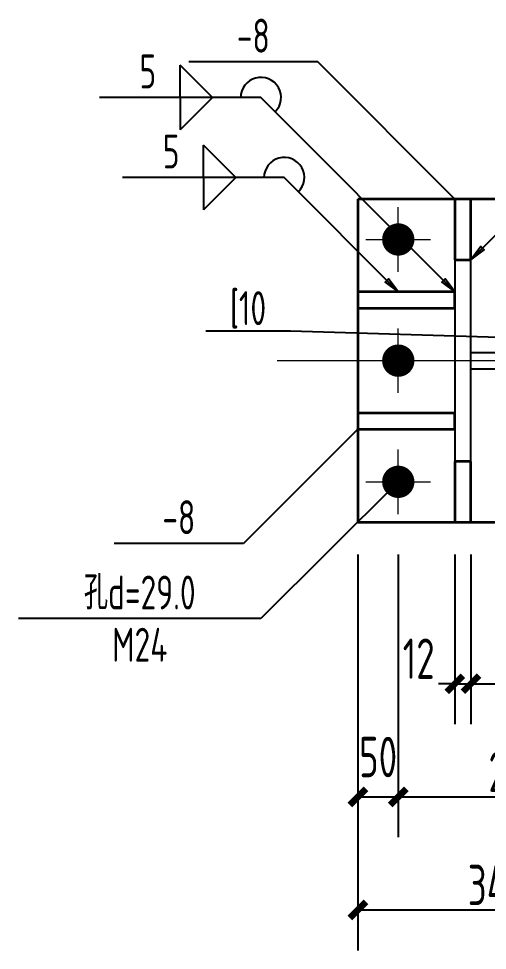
# Model space of a CAD drawing. Extents: x 69728788 to 150676229, y 15322671 to 43663798.
# Drawn here: x 75308126 to 75311027, y 19696889 to 19702656 of the extents above; entities that cross this region are included whole.
import ezdxf
from ezdxf.enums import TextEntityAlignment as Align

# ---------------------------------------------------------------- set-up
doc = ezdxf.new("R2010")
doc.units = 0
doc.header["$LTSCALE"] = 1000
doc.header["$MEASUREMENT"] = 0
doc.linetypes.add('线型2', pattern=[5, 3, -2])
doc.layers.get('0').update_dxf_attribs({"linetype": 'CONTINUOUS'})
doc.layers.get('DEFPOINTS').update_dxf_attribs({"linetype": 'CONTINUOUS'})
for name, color, linetype in [('10', 7, 'CONTINUOUS'), ('字符串标注', 253, 'CONTINUOUS'), ('尺寸标注', 253, 'CONTINUOUS'), ('焊缝标注', 253, 'CONTINUOUS'), ('螺栓孔标注', 253, 'CONTINUOUS'), ('钢板标注', 253, 'CONTINUOUS')]:
    doc.layers.add(name, color=color, linetype=linetype)
doc.layers.add('20', color=2, linetype='CONTINUOUS', lineweight=35)
doc.styles.add('PkpmHz', font='Pkpmeng', dxfattribs={"width": 0.7, "bigfont": 'hztxt'})
doc.dimstyles.new('Pkpm_1.00', dxfattribs={"dimtxt": 250, "dimasz": 100, "dimexe": 250, "dimexo": 0.0625, "dimgap": 30, "dimtad": 1, "dimdec": 0, "dimrnd": 5, "dimzin": 0, "dimdsep": 46, "dimtxsty": 'PkpmHz', "dimblk1": 'ARCHTICK', "dimblk2": 'ARCHTICK', "dimsah": 1, "dimcen": 0.09, "dimadec": 0, "dimazin": 0, "dimtfac": 1, "dimtdec": 0, "dimtmove": 2, "dimatfit": 1, "dimfxl": 1, "dimtolj": 1, "dimtzin": 0, "dimarcsym": 0})

# ---------------------------------------------------------------- blocks, each defined once
blk = doc.blocks.new('_ArchTick')
at = {"color": 0, "linetype": 'ByBlock', "const_width": 0.4}
blk.add_lwpolyline([(-0.5, -0.5), (0.5, 0.5)], dxfattribs=at)
blk = doc.blocks.new('*D1324')
at = {"layer": 'DEFPOINTS', "color": 0, "linetype": 'Continuous'}
for p in [(75310825.8, 19699538.8), (75310925.8, 19699538.8), (75310925.8, 19698538.8)]:
    blk.add_point(p, dxfattribs=at)
at = {"layer": '尺寸标注', "color": 0, "linetype": 'Continuous', "lineweight": -2}
for p, q in [((75310825.8, 19699338.8), (75310825.8, 19698288.8)), ((75310925.8, 19699338.8), (75310925.8, 19698288.8)), ((75310825.8, 19698538.8), (75310725.8, 19698538.8)), ((75310825.8, 19698538.8), (75310925.8, 19698538.8)), ((75310925.8, 19698538.8), (75311025.8, 19698538.8))]:
    blk.add_line(p, q, dxfattribs=at)
at = {"layer": '尺寸标注', "color": 0, "linetype": 'Continuous', "lineweight": -2, "xscale": 100, "yscale": 100, "zscale": 100}
blk.add_blockref('_ArchTick', (75310825.8, 19698538.8), dxfattribs=at)
at = {"layer": '尺寸标注', "color": 0, "linetype": 'Continuous', "lineweight": -2, "xscale": 100, "yscale": 100, "zscale": 100, "rotation": 180}
blk.add_blockref('_ArchTick', (75310925.8, 19698538.8), dxfattribs=at)
at = {"layer": '尺寸标注', "color": 0, "linetype": 'Continuous', "insert": (75310602.2, 19698694.1), "char_height": 250, "attachment_point": 5, "style": 'PkpmHz'}
blk.add_mtext('\\A1;12', dxfattribs=at)
blk = doc.blocks.new('*D1325')
at = {"layer": 'DEFPOINTS', "color": 0, "linetype": 'Continuous'}
for p in [(75310925.8, 19699538.8), (75311542.5, 19699538.8), (75311542.5, 19698538.8)]:
    blk.add_point(p, dxfattribs=at)
at = {"layer": '尺寸标注', "color": 0, "linetype": 'Continuous', "lineweight": -2}
for p, q in [((75310925.8, 19699338.8), (75310925.8, 19698288.8)), ((75311542.5, 19699338.8), (75311542.5, 19698288.8)), ((75310925.8, 19698538.8), (75311542.5, 19698538.8))]:
    blk.add_line(p, q, dxfattribs=at)
at = {"layer": '尺寸标注', "color": 0, "linetype": 'Continuous', "lineweight": -2, "xscale": 100, "yscale": 100, "zscale": 100, "rotation": 180}
blk.add_blockref('_ArchTick', (75310925.8, 19698538.8), dxfattribs=at)
at = {"layer": '尺寸标注', "color": 0, "linetype": 'Continuous', "lineweight": -2, "xscale": 100, "yscale": 100, "zscale": 100}
blk.add_blockref('_ArchTick', (75311542.5, 19698538.8), dxfattribs=at)
at = {"layer": '尺寸标注', "color": 0, "linetype": 'Continuous', "insert": (75311234.1, 19698693.8), "char_height": 250, "attachment_point": 5, "style": 'PkpmHz'}
blk.add_mtext('\\A1;132', dxfattribs=at)
blk = doc.blocks.new('*D1331')
at = {"layer": 'DEFPOINTS', "color": 0, "linetype": 'Continuous'}
for p in [(75310225.8, 19699538.8), (75310475.8, 19699538.8), (75310475.8, 19697838.8)]:
    blk.add_point(p, dxfattribs=at)
at = {"layer": '尺寸标注', "color": 0, "linetype": 'Continuous', "lineweight": -2}
for p, q in [((75310225.8, 19699338.8), (75310225.8, 19697588.8)), ((75310475.8, 19699338.8), (75310475.8, 19697588.8)), ((75310225.8, 19697838.8), (75310475.8, 19697838.8))]:
    blk.add_line(p, q, dxfattribs=at)
at = {"layer": '尺寸标注', "color": 0, "linetype": 'Continuous', "lineweight": -2, "xscale": 100, "yscale": 100, "zscale": 100, "rotation": 180}
blk.add_blockref('_ArchTick', (75310225.8, 19697838.8), dxfattribs=at)
at = {"layer": '尺寸标注', "color": 0, "linetype": 'Continuous', "lineweight": -2, "xscale": 100, "yscale": 100, "zscale": 100}
blk.add_blockref('_ArchTick', (75310475.8, 19697838.8), dxfattribs=at)
at = {"layer": '尺寸标注', "color": 0, "linetype": 'Continuous', "insert": (75310350.8, 19698085.5), "char_height": 250, "attachment_point": 5, "style": 'PkpmHz'}
blk.add_mtext('\\A1;50', dxfattribs=at)
blk = doc.blocks.new('*D1332')
at = {"layer": 'DEFPOINTS', "color": 0, "linetype": 'Continuous'}
for p in [(75310475.8, 19699538.8), (75311950.8, 19699538.8), (75311950.8, 19697838.8)]:
    blk.add_point(p, dxfattribs=at)
at = {"layer": '尺寸标注', "color": 0, "linetype": 'Continuous', "lineweight": -2}
for p, q in [((75310475.8, 19699338.8), (75310475.8, 19697588.8)), ((75311950.8, 19699338.8), (75311950.8, 19697588.8)), ((75310475.8, 19697838.8), (75311950.8, 19697838.8))]:
    blk.add_line(p, q, dxfattribs=at)
at = {"layer": '尺寸标注', "color": 0, "linetype": 'Continuous', "lineweight": -2, "xscale": 100, "yscale": 100, "zscale": 100, "rotation": 180}
blk.add_blockref('_ArchTick', (75310475.8, 19697838.8), dxfattribs=at)
at = {"layer": '尺寸标注', "color": 0, "linetype": 'Continuous', "lineweight": -2, "xscale": 100, "yscale": 100, "zscale": 100}
blk.add_blockref('_ArchTick', (75311950.8, 19697838.8), dxfattribs=at)
at = {"layer": '尺寸标注', "color": 0, "linetype": 'Continuous', "insert": (75311213.3, 19697993.8), "char_height": 250, "attachment_point": 5, "style": 'PkpmHz'}
blk.add_mtext('\\A1;295', dxfattribs=at)
blk = doc.blocks.new('*D1335')
at = {"layer": 'DEFPOINTS', "color": 0, "linetype": 'Continuous'}
for p in [(75310225.8, 19699538.8), (75311950.8, 19699538.8), (75311950.8, 19697138.8)]:
    blk.add_point(p, dxfattribs=at)
at = {"layer": '尺寸标注', "color": 0, "linetype": 'Continuous', "lineweight": -2}
for p, q in [((75310225.8, 19699338.8), (75310225.8, 19696888.8)), ((75311950.8, 19699338.8), (75311950.8, 19696888.8)), ((75310225.8, 19697138.8), (75311950.8, 19697138.8))]:
    blk.add_line(p, q, dxfattribs=at)
at = {"layer": '尺寸标注', "color": 0, "linetype": 'Continuous', "lineweight": -2, "xscale": 100, "yscale": 100, "zscale": 100, "rotation": 180}
blk.add_blockref('_ArchTick', (75310225.8, 19697138.8), dxfattribs=at)
at = {"layer": '尺寸标注', "color": 0, "linetype": 'Continuous', "lineweight": -2, "xscale": 100, "yscale": 100, "zscale": 100}
blk.add_blockref('_ArchTick', (75311950.8, 19697138.8), dxfattribs=at)
at = {"layer": '尺寸标注', "color": 0, "linetype": 'Continuous', "insert": (75311088.3, 19697293.8), "char_height": 250, "attachment_point": 5, "style": 'PkpmHz'}
blk.add_mtext('\\A1;345', dxfattribs=at)

msp = doc.modelspace()

# ---------------------------------------------------------------- hatches: boundary and pattern name
at = {"layer": '焊缝标注'}
for points in [[(75310925.8, 19701163.8), (75311007.1, 19701223.9), (75310985.9, 19701245.1)], [(75310475.8, 19700963.8), (75310415.8, 19701045.2), (75310394.5, 19701024)], [(75310825.8, 19700963.8), (75310765.8, 19701045.2), (75310744.5, 19701024)]]:
    msp.add_hatch(color=256, dxfattribs=at).paths.add_polyline_path(points)

# ---------------------------------------------------------------- linework, layer by layer
at = {"layer": '10', "lineweight": 18, "ltscale": 100}
for p, q in [((75310475.8, 19701088.8, -1300), (75310475.8, 19701488.8, -1300)), ((75310275.8, 19701288.8, -1300), (75310675.8, 19701288.8, -1300)), ((75310475.8, 19700338.8, -1300), (75310475.8, 19700738.8, -1300)), ((75310275.8, 19700538.8, -1300), (75310675.8, 19700538.8, -1300)), ((75310475.8, 19699588.8, -1300), (75310475.8, 19699988.8, -1300)), ((75310275.8, 19699788.8, -1300), (75310675.8, 19699788.8, -1300))]:
    msp.add_line(p, q, dxfattribs=at)
at = {"layer": '10', "color": 3, "ltscale": 100}
for p, q in [((75310925.8, 19701163.8, -1300), (75310825.8, 19701163.8, -1300)), ((75310825.8, 19701163.8, -1300), (75310825.8, 19699913.8, -1300)), ((75310925.8, 19699913.8, -1300), (75310925.8, 19701163.8, -1300)), ((75310925.8, 19700588.8, -1300), (75312975.8, 19700588.8, -1300)), ((75310925.8, 19700488.8, -1300), (75312975.8, 19700488.8, -1300)), ((75310825.8, 19699913.8, -1300), (75310925.8, 19699913.8, -1300))]:
    msp.add_line(p, q, dxfattribs=at)
at = {"layer": '10', "linetype": '线型2', "lineweight": 18, "ltscale": 100}
msp.add_line((75309725.8, 19700538.8, -1300), (75314175.8, 19700538.8, -1300), dxfattribs=at)
at = {"layer": '10', "color": 1, "ltscale": 100, "const_width": 100, "elevation": -1300}
for points in [[(75310525.8, 19701288.8, 1), (75310425.8, 19701288.8, 1)], [(75310525.8, 19700538.8, 1), (75310425.8, 19700538.8, 1)], [(75310525.8, 19699788.8, 1), (75310425.8, 19699788.8, 1)]]:
    msp.add_lwpolyline(points, format="xyb", close=True, dxfattribs=at)
at = {"layer": '20', "ltscale": 100}
for p, q in [((75313675.8, 19701538.8, -1300), (75310225.8, 19701538.8, -1300)), ((75310225.8, 19701538.8, -1300), (75310225.8, 19699538.8, -1300)), ((75310925.8, 19701538.8, -1300), (75310825.8, 19701538.8, -1300)), ((75310825.8, 19701538.8, -1300), (75310825.8, 19701163.8, -1300)), ((75310925.8, 19701163.8, -1300), (75310925.8, 19701538.8, -1300)), ((75310825.8, 19701163.8, -1300), (75310925.8, 19701163.8, -1300)), ((75310825.8, 19700963.8, -1300), (75310225.8, 19700963.8, -1300)), ((75310225.8, 19700963.8, -1300), (75310225.8, 19700863.8, -1300)), ((75310825.8, 19700863.8, -1300), (75310825.8, 19700963.8, -1300)), ((75310225.8, 19700863.8, -1300), (75310825.8, 19700863.8, -1300)), ((75310825.8, 19700213.8, -1300), (75310225.8, 19700213.8, -1300)), ((75310225.8, 19700213.8, -1300), (75310225.8, 19700113.8, -1300)), ((75310825.8, 19700113.8, -1300), (75310825.8, 19700213.8, -1300)), ((75310225.8, 19700113.8, -1300), (75310825.8, 19700113.8, -1300)), ((75310925.8, 19699913.8, -1300), (75310825.8, 19699913.8, -1300)), ((75310825.8, 19699913.8, -1300), (75310825.8, 19699538.8, -1300)), ((75310925.8, 19699538.8, -1300), (75310925.8, 19699913.8, -1300)), ((75310225.8, 19699538.8, -1300), (75313675.8, 19699538.8, -1300)), ((75310825.8, 19699538.8, -1300), (75310925.8, 19699538.8, -1300))]:
    msp.add_line(p, q, dxfattribs=at)
at = {"layer": '字符串标注', "ltscale": 100}
for p, q in [((75309808.5, 19700722.1, -1300), (75309283.5, 19700722.1, -1300)), ((75311825.8, 19700658.8, -1300), (75309808.5, 19700722.1, -1300))]:
    msp.add_line(p, q, dxfattribs=at)
at = {"layer": '焊缝标注', "ltscale": 100}
for p, q in [((75309325.2, 19702167.3, -1300), (75309125.2, 19702367.3, -1300)), ((75309125.2, 19702167.3, -1300), (75309125.2, 19702367.3, -1300)), ((75309625.2, 19702167.3, -1300), (75308625.2, 19702167.3, -1300)), ((75309325.2, 19702167.3, -1300), (75309125.2, 19701967.3, -1300)), ((75309125.2, 19702167.3, -1300), (75309125.2, 19701967.3, -1300)), ((75310825.8, 19700963.8, -1300), (75309625.2, 19702167.3, -1300)), ((75309469.5, 19701671.8, -1300), (75309269.5, 19701871.8, -1300)), ((75309269.5, 19701671.8, -1300), (75309269.5, 19701871.8, -1300)), ((75310925.8, 19701163.8, -1300), (75311633.2, 19701870.7, -1300)), ((75309769.5, 19701671.8, -1300), (75308769.5, 19701671.8, -1300)), ((75309469.5, 19701671.8, -1300), (75309269.5, 19701471.8, -1300)), ((75309269.5, 19701671.8, -1300), (75309269.5, 19701471.8, -1300)), ((75310475.8, 19700963.8, -1300), (75309769.5, 19701671.8, -1300))]:
    msp.add_line(p, q, dxfattribs=at)
at = {"layer": '焊缝标注', "linetype": 'Continuous', "elevation": -1300}
for points in [[(75310925.8, 19701163.8), (75311007.1, 19701223.9), (75310985.9, 19701245.1)], [(75310475.8, 19700963.8), (75310415.8, 19701045.2), (75310394.5, 19701024)], [(75310825.8, 19700963.8), (75310765.8, 19701045.2), (75310744.5, 19701024)]]:
    msp.add_lwpolyline(points, close=True, dxfattribs=at)
at = {"layer": '焊缝标注', "ltscale": 100}
for centre in [(75309625.2, 19702167.3, -1300), (75309769.5, 19701671.8, -1300)]:
    msp.add_arc(centre, 125, 314.93155, 180, dxfattribs=at)
at = {"layer": '螺栓孔标注', "ltscale": 100}
for p, q in [((75310475.8, 19699788.8, -1300), (75309625.6, 19698942, -1300)), ((75309625.6, 19698942, -1300), (75308125.6, 19698942, -1300))]:
    msp.add_line(p, q, dxfattribs=at)
at = {"layer": '螺栓孔标注', "ltscale": 100, "const_width": 10, "elevation": -1300}
msp.add_lwpolyline([(75310480.8, 19699788.8, 1), (75310470.8, 19699788.8, 1)], format="xyb", close=True, dxfattribs=at)
at = {"layer": '钢板标注', "ltscale": 100}
for p, q in [((75309978.3, 19702388.4, -1300), (75309178.3, 19702388.4, -1300)), ((75310825.8, 19701538.8, -1300), (75309978.3, 19702388.4, -1300)), ((75310225.8, 19700113.8, -1300), (75309517.3, 19699408.1, -1300)), ((75309517.3, 19699408.1, -1300), (75308717.3, 19699408.1, -1300))]:
    msp.add_line(p, q, dxfattribs=at)
at = {"layer": '钢板标注', "ltscale": 100, "const_width": 10, "elevation": -1300}
for points in [[(75310830.8, 19701538.8, 1), (75310820.8, 19701538.8, 1)], [(75310230.8, 19700113.8, 1), (75310220.8, 19700113.8, 1)]]:
    msp.add_lwpolyline(points, format="xyb", close=True, dxfattribs=at)

# ---------------------------------------------------------------- texts
at = {"layer": '字符串标注', "style": 'PkpmHz', "width": 0.71}
msp.add_text('[10', height=210, dxfattribs=at).set_placement((75309546, 19700758.8, -1300), align=Align.CENTER)
at = {"layer": '焊缝标注', "style": 'PkpmHz', "width": 0.71}
for p in [(75308925.2, 19702224, -1300), (75309069.5, 19701728.4, -1300)]:
    msp.add_text('5', height=210, dxfattribs=at).set_placement(p, align=Align.CENTER)
at = {"layer": '螺栓孔标注', "style": 'PkpmHz', "width": 0.71}
msp.add_text('孔d=29.0', height=210, dxfattribs=at).set_placement((75308875.6, 19698998.6, -1300), align=Align.CENTER)
msp.add_text('M24', height=210, dxfattribs=at).set_placement((75308875.6, 19698885.4, -1300), align=Align.TOP_CENTER)
at = {"layer": '钢板标注', "style": 'PkpmHz', "width": 0.71}
for p in [(75309578.3, 19702445, -1300), (75309117.3, 19699464.7, -1300)]:
    msp.add_text('-8', height=210, dxfattribs=at).set_placement(p, align=Align.CENTER)

# ---------------------------------------------------------------- dimensions: what is measured, and where the dimension line sits
at = {"layer": '尺寸标注', "linetype": 'Continuous'}
for base, p1, p2, text, picture, middle in [((75310475.8, 19697838.8, -1300), (75310225.8, 19699538.8, -1300), (75310475.8, 19699538.8, -1300), '50', '*D1331', (75310350.8, 19698085.5, -1300)), ((75310925.8, 19698538.8, -1300), (75310825.8, 19699538.8, -1300), (75310925.8, 19699538.8, -1300), '12', '*D1324', (75310602.2, 19698694.1, -1300))]:
    dim = msp.add_linear_dim(base=base, p1=p1, p2=p2, text=text, dimstyle='Pkpm_1.00', override={"dimexo": 200, "dimtih": 0, "dimtoh": 0}, dxfattribs=at)
    dim.commit()
    dim.dimension.update_dxf_attribs({"geometry": picture, "text_midpoint": middle, "dimtype": 160})
for base, p1, p2, text, picture, middle in [((75311950.8, 19697138.8, -1300), (75310225.8, 19699538.8, -1300), (75311950.8, 19699538.8, -1300), '345', '*D1335', (75311088.3, 19697293.8, -1300)), ((75311950.8, 19697838.8, -1300), (75310475.8, 19699538.8, -1300), (75311950.8, 19699538.8, -1300), '295', '*D1332', (75311213.3, 19697993.8, -1300)), ((75311542.5, 19698538.8, -1300), (75310925.8, 19699538.8, -1300), (75311542.5, 19699538.8, -1300), '132', '*D1325', (75311234.1, 19698693.8, -1300))]:
    dim = msp.add_linear_dim(base=base, p1=p1, p2=p2, text=text, dimstyle='Pkpm_1.00', override={"dimexo": 200, "dimtih": 0, "dimtoh": 0}, dxfattribs=at)
    dim.commit()
    dim.dimension.update_dxf_attribs({"geometry": picture, "text_midpoint": middle})

doc.saveas('drawing.dxf')
